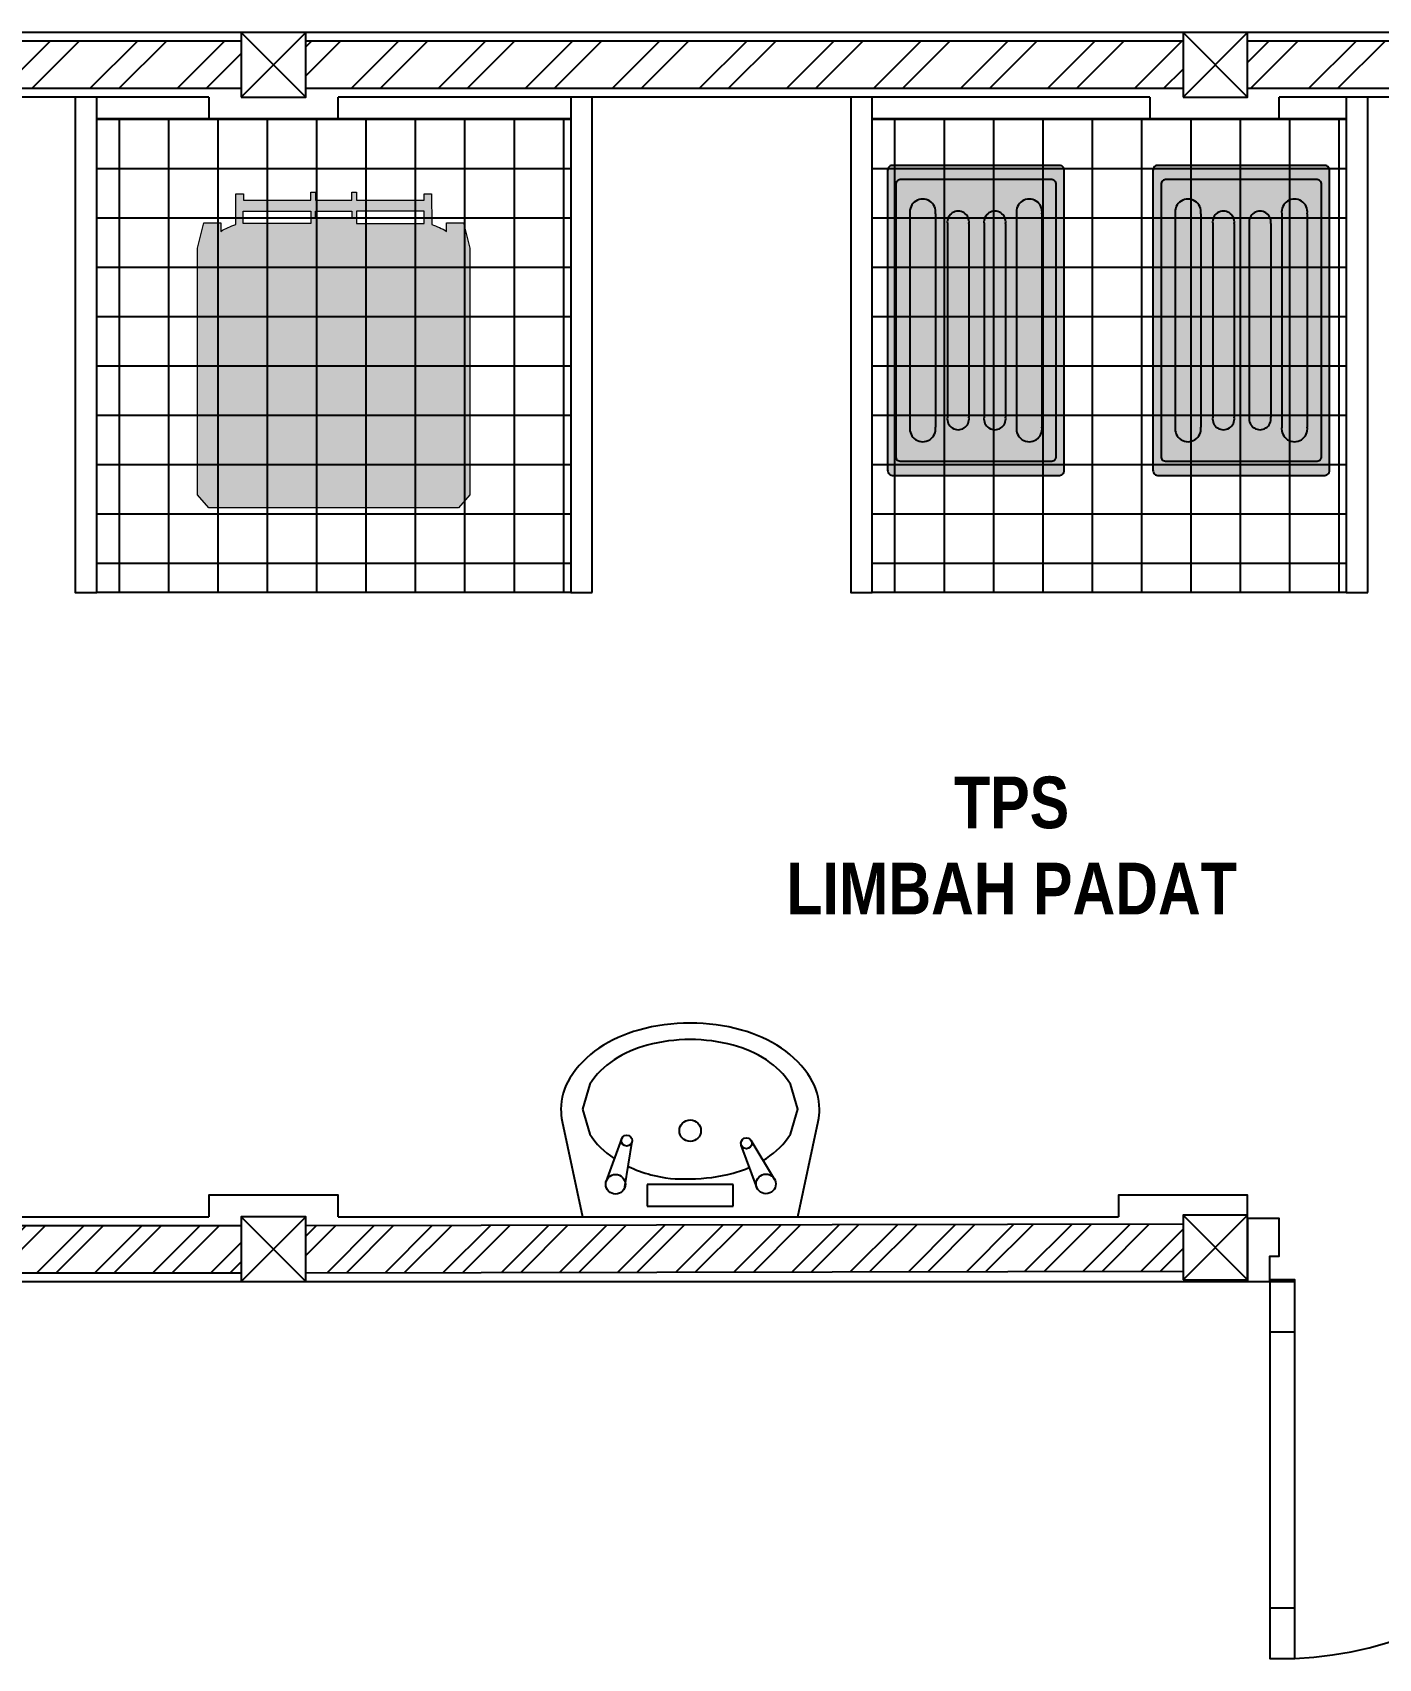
# Model space of a CAD drawing. Header units: millimetres. Extents: x -10849 to 51582, y -14593 to 28921.
# Drawn here: x 5558 to 8682, y 15109 to 18884 of the extents above; entities that cross this region are included whole.
import ezdxf

# ---------------------------------------------------------------- set-up
doc = ezdxf.new("R2010")
doc.units = ezdxf.units.MM
doc.layers.add('001_Dark_1 10', color=7, linetype='Continuous', lineweight=0)
doc.layers.add('A-Glaz', color=92, linetype='Continuous')
doc.styles.add('DIM', font='', dxfattribs={"height": 100})
doc.styles.get('DIM').set_extended_font_data('VNI-Helve-Condense')
pattern_1 = [(45, (-13432.23, 14785.16), (-67.35192, 67.35192), []), (45, (-13387.33, 14785.16), (-67.35192, 67.35192), [])]

# ---------------------------------------------------------------- blocks, each defined once
blk = doc.blocks.new('A$C60F95712')
for p, q in [((0.05, 0.45), (0.003, 0.2283)), ((0.55, 0.45), (0.05, 0.45)), ((0.4, 0.425), (0.2, 0.425)), ((0.2, 0.425), (0.2, 0.375)), ((0.4, 0.375), (0.4, 0.425)), ((0.597, 0.2283), (0.55, 0.45)), ((0.1448, 0.3831), (0.1814, 0.2836)), ((0.4514, 0.3804), (0.4348, 0.2751)), ((0.1035, 0.3639), (0.1588, 0.2727)), ((0.2, 0.375), (0.4, 0.375)), ((0.4953, 0.3684), (0.459, 0.2688))]:
    blk.add_line(p, q)
for points in [[(0.4439, 0.3328, 0.046779), (0.3911, 0.3524, 0.080145), (0.3, 0.3617, 0.065516), (0.2003, 0.3485, 0.037125), (0.1623, 0.3353, 0.107176)], [(0.1307, 0.319, 0.008163), (0.1232, 0.3143, 0.107176), (0.0669, 0.2578), (0.05, 0.2), (0.0669, 0.1422, 0.107176), (0.1232, 0.0857, 0.078233), (0.2003, 0.0515, 0.065516), (0.3, 0.0383, 0.065516), (0.3997, 0.0515, 0.078233), (0.4768, 0.0857, 0.107176), (0.5331, 0.1422), (0.55, 0.2)], [(0.55, 0.2), (0.5331, 0.2578, 0.107176), (0.4768, 0.3143, 0.000976), (0.4758, 0.3149, 0.080145)]]:
    blk.add_lwpolyline(points, format="xyb")
for centre, radius in [((0.1241, 0.3735), 0.0228), ((0.4733, 0.3744), 0.0228), ((0.1696, 0.2793), 0.0126), ((0.3, 0.25), 0.025), ((0.4472, 0.2731), 0.0126)]:
    blk.add_circle(centre, radius)
for centre, radius, start, end in [((0.1362, 0.2), 0.1362, 168.024, 180), ((0.4638, 0.2), 0.1362, 0, 11.976), ((0.1362, 0.2), 0.1362, 180, 211.8535), ((0.4638, 0.2), 0.1362, 328.1465, 0), ((0.2147, 0.2488), 0.2286, 211.8535, 236.3099), ((0.3853, 0.2488), 0.2286, 303.6901, 328.1465), ((0.2662, 0.3261), 0.3215, 236.3099, 254.5629), ((0.3338, 0.3261), 0.3215, 285.4371, 303.6901), ((0.3, 0.4484), 0.4484, 254.5629, 270), ((0.3, 0.4484), 0.4484, 270, 285.4371)]:
    blk.add_arc(centre, radius, start, end)

msp = doc.modelspace()

# ---------------------------------------------------------------- hatches: boundary and pattern name
h = msp.add_hatch()
h.set_pattern_fill('ANSI32', color=256, scale=15)
h.set_pattern_definition([(45, (-13432.23, 14785.16), (-101.0279, 101.0279), []), (45, (-13364.88, 14785.16), (-101.0279, 101.0279), [])])
h.paths.add_polyline_path([(10506.6, 18864.3), (8378.3, 18864.3), (8378.3, 18754.3), (10506.6, 18754.3)])
h.paths.add_polyline_path([(8228.3, 18864.3), (6192, 18864.3), (6192, 18754.3), (8228.3, 18754.3)])
h.paths.add_polyline_path([(6042, 18864.3), (4692, 18864.3), (4692, 18754.3), (6042, 18754.3)])
h.paths.add_polyline_path([(4542, 18864.3), (4006.6, 18864.3), (4006.6, 18754.3), (4542, 18754.3)])
h.paths.add_polyline_path([(3856.6, 18864.3), (2256.6, 18864.3), (2256.6, 18754.3), (3856.6, 18754.3)])
at = {"true_color": 0x939598}
h = msp.add_hatch(dxfattribs=at)
h.set_pattern_fill('ANSI37', color=252, scale=916.692695, angle=45)
h.set_pattern_definition([(90, (-3522.12, 20287.45), (-114.5866, 0), []), (180, (-3522.12, 20287.45), (-7e-15, -114.5866), [])])
h.paths.add_polyline_path([(5706.9, 18684.3), (5706.9, 17584.3), (6806.9, 17584.3), (6806.9, 18684.3)])
h = msp.add_hatch(dxfattribs=at)
h.set_pattern_fill('ANSI37', color=252, scale=916.692695, angle=45)
h.set_pattern_definition([(90, (-1721.87, 20287.45), (-114.5866, 0), []), (180, (-1721.87, 20287.45), (-7e-15, -114.5866), [])])
h.paths.add_polyline_path([(7507.1, 18684.3), (7507.1, 17584.3), (8607.2, 17584.3), (8607.2, 18684.3)])
h = msp.add_hatch(color=3)
h.dxf.hatch_style = 1
h.paths.add_polyline_path([(7952.7, 18564.5, 0.445268), (7939.1, 18575.8), (7552.9, 18575.8, 0.383826), (7542.7, 18563.6), (7542.7, 17867.1, 0.44328), (7556.3, 17855.8), (7942.5, 17855.8, 0.385733), (7952.7, 17868.1)])
h.paths.add_polyline_path([(7924.6, 17889, 0.385733), (7933.8, 17900.2), (7933.8, 18532.5, 0.445268), (7921.5, 18542.7), (7570.8, 18542.7, 0.383826), (7561.6, 18531.6), (7561.6, 17899.2, 0.44328), (7573.9, 17889)], flags=16)
h.paths.add_polyline_path([(7841.7, 18463.5, -1), (7900.9, 18471.8), (7900.9, 17968.1, -1), (7841.7, 17959.8)], flags=0)
h.paths.add_polyline_path([(7816.5, 17990.9, -1), (7766.4, 17983.8), (7766.4, 18440.8, -1), (7816.5, 18447.8)], flags=0)
h.paths.add_polyline_path([(7681.4, 17983.8), (7681.4, 18440.8, -1), (7731.5, 18447.8), (7731.5, 17990.9, -1)], flags=0)
h.paths.add_polyline_path([(7653.7, 17968.1), (7653.7, 18463.5), (7594.5, 18463.5), (7594.5, 17959.8, 1)], flags=0)
h = msp.add_hatch(color=3)
h.dxf.hatch_style = 1
h.paths.add_polyline_path([(8568.5, 18564.5, 0.445268), (8554.9, 18575.8), (8168.7, 18575.8, 0.383826), (8158.5, 18563.6), (8158.5, 17867.1, 0.44328), (8172.1, 17855.8), (8558.3, 17855.8, 0.385733), (8568.5, 17868.1)])
h.paths.add_polyline_path([(8540.4, 17889, 0.385733), (8549.6, 17900.2), (8549.6, 18532.5, 0.445268), (8537.3, 18542.7), (8186.6, 18542.7, 0.383826), (8177.3, 18531.6), (8177.3, 17899.2, 0.44328), (8189.7, 17889)], flags=16)
h.paths.add_polyline_path([(8457.5, 18463.5, -1), (8516.7, 18471.8), (8516.7, 17968.1, -1), (8457.5, 17959.8)], flags=0)
h.paths.add_polyline_path([(8432.3, 17990.9, -1), (8382.2, 17983.8), (8382.2, 18440.8, -1), (8432.3, 18447.8)], flags=0)
h.paths.add_polyline_path([(8297.2, 17983.8), (8297.2, 18440.8, -1), (8347.2, 18447.8), (8347.2, 17990.9, -1)], flags=0)
h.paths.add_polyline_path([(8269.4, 17968.1), (8269.4, 18463.5), (8210.3, 18463.5), (8210.3, 17959.8, 1)], flags=0)
h = msp.add_hatch(color=3)
h.dxf.hatch_style = 1
h.paths.add_polyline_path([(7924.6, 17889, 0.385733), (7933.8, 17900.2), (7933.8, 18532.5, 0.445268), (7921.5, 18542.7), (7570.8, 18542.7, 0.383826), (7561.6, 18531.6), (7561.6, 17899.2, 0.44328), (7573.9, 17889)])
h.paths.add_polyline_path([(7731.5, 17990.9, -1), (7681.4, 17983.8), (7681.4, 18440.8, -1), (7731.5, 18447.8)], flags=16)
h.paths.add_polyline_path([(7766.4, 18440.8, -1), (7816.5, 18447.8), (7816.5, 17990.9, -1), (7766.4, 17983.8)], flags=16)
h.paths.add_polyline_path([(7594.5, 17959.8, 1), (7653.7, 17968.1), (7653.7, 18463.5), (7594.5, 18463.5)], flags=16)
h.paths.add_polyline_path([(7841.7, 18463.5, -1), (7900.9, 18471.8), (7900.9, 17968.1, -1), (7841.7, 17959.8)], flags=16)
h = msp.add_hatch(color=3)
h.dxf.hatch_style = 1
h.paths.add_polyline_path([(8540.4, 17889, 0.385733), (8549.6, 17900.2), (8549.6, 18532.5, 0.445268), (8537.3, 18542.7), (8186.6, 18542.7, 0.383826), (8177.3, 18531.6), (8177.3, 17899.2, 0.44328), (8189.7, 17889)])
h.paths.add_polyline_path([(8347.2, 17990.9, -1), (8297.2, 17983.8), (8297.2, 18440.8, -1), (8347.2, 18447.8)], flags=16)
h.paths.add_polyline_path([(8382.2, 18440.8, -1), (8432.3, 18447.8), (8432.3, 17990.9, -1), (8382.2, 17983.8)], flags=16)
h.paths.add_polyline_path([(8210.3, 17959.8, 1), (8269.4, 17968.1), (8269.4, 18463.5), (8210.3, 18463.5)], flags=16)
h.paths.add_polyline_path([(8457.5, 18463.5, -1), (8516.7, 18471.8), (8516.7, 17968.1, -1), (8457.5, 17959.8)], flags=16)
at = {"true_color": 0x139b48}
h = msp.add_hatch(color=114, dxfattribs=at)
h.dxf.hatch_style = 1
h.paths.add_polyline_path([(6572.8, 18383.5), (6558.3, 18442), (6518.6, 18442), (6518.8, 18422.6, 0.065352), (6484.3, 18438.3), (6483.8, 18509.7), (6475.3, 18509.7), (6466.7, 18509.7), (6466.7, 18495.3), (6309.8, 18495.3), (6309.8, 18513.4), (6299.1, 18513.4), (6299.1, 18495.3), (6256.9, 18495.3), (6214.7, 18495.3), (6214.7, 18513.4), (6204, 18513.4), (6204, 18495.3), (6047.1, 18495.3), (6047.1, 18509.7), (6038.5, 18509.7), (6030, 18509.7), (6029.5, 18438.3, 0.065352), (5995, 18422.6), (5995.2, 18442), (5955.5, 18442), (5941, 18383.5), (5940.7, 17811.1), (5967.1, 17780.7), (6256.9, 17780.7), (6546.7, 17780.7), (6573.1, 17811.1)])
h.paths.add_polyline_path([(6309.8, 18440.8), (6309.8, 18469.8), (6466.7, 18469.8), (6466.7, 18440.8)], flags=16)
h.paths.add_polyline_path([(6299.1, 18453.9), (6256.9, 18453.9), (6214.7, 18453.9), (6214.7, 18469.8), (6256.9, 18469.8), (6299.1, 18469.8)], flags=16)
h.paths.add_polyline_path([(6204, 18440.8), (6047.1, 18440.8), (6047.1, 18469.8), (6204, 18469.8)], flags=16)
at = {"true_color": 0xffffff}
h = msp.add_hatch(color=7, dxfattribs=at)
h.dxf.hatch_style = 1
h.paths.add_polyline_path([(7900.9, 18463.5, 1.150911), (7841.7, 18463.5), (7841.7, 17968.1, 1.150911), (7900.9, 17968.1)])
h.paths.add_polyline_path([(7766.4, 17990.9, 1.150911), (7816.5, 17990.9), (7816.5, 18440.8, 1.150911), (7766.4, 18440.8)])
h.paths.add_polyline_path([(7731.5, 18440.8, 1.150911), (7681.4, 18440.8), (7681.4, 17990.9, 1.150911), (7731.5, 17990.9)])
h.paths.add_polyline_path([(7594.5, 17968.1, 1.150911), (7653.7, 17968.1), (7653.7, 18463.5, 1.150911), (7594.5, 18463.5)])
h = msp.add_hatch(color=7, dxfattribs=at)
h.dxf.hatch_style = 1
h.paths.add_polyline_path([(8516.7, 18463.5, 1.150911), (8457.5, 18463.5), (8457.5, 17968.1, 1.150911), (8516.7, 17968.1)])
h.paths.add_polyline_path([(8382.2, 17990.9, 1.150911), (8432.3, 17990.9), (8432.3, 18440.8, 1.150911), (8382.2, 18440.8)])
h.paths.add_polyline_path([(8347.2, 18440.8, 1.150911), (8297.2, 18440.8), (8297.2, 17990.9, 1.150911), (8347.2, 17990.9)])
h.paths.add_polyline_path([(8210.3, 17968.1, 1.150911), (8269.4, 17968.1), (8269.4, 18463.5, 1.150911), (8210.3, 18463.5)])
h = msp.add_hatch()
h.set_pattern_fill('ANSI32', color=256, scale=10)
h.set_pattern_definition(pattern_1)
h.paths.add_polyline_path([(6042, 16114.3), (4692, 16114.3), (4692, 16004.3), (6042, 16004.3)])
h.paths.add_polyline_path([(4542, 16114.3), (4006.6, 16114.3), (4006.6, 16004.3), (4542, 16004.3)])
h.paths.add_polyline_path([(3856.6, 16114.3), (3581.6, 16114.3), (3581.6, 16004.3), (3856.6, 16004.3)])
h.paths.add_polyline_path([(2531.7, 16114.3), (2256.6, 16114.3), (2256.6, 16004.3), (2531.7, 16004.3)])
h = msp.add_hatch()
h.set_pattern_fill('ANSI32', color=256, scale=10)
h.set_pattern_definition(pattern_1)
h.paths.add_polyline_path([(8228.3, 16117.8), (6192, 16114.3), (6192, 16004.3), (8228.3, 16007.8)])
h.paths.add_polyline_path([(10506.6, 16114.3), (10326.6, 16114.3), (10326.6, 16004.3), (10506.6, 16004.3)])

# ---------------------------------------------------------------- linework, layer by layer
at = {"color": 240, "true_color": 0xed1f24}
for points in [[(10326.6, 15984.3), (10656.6, 15984.3), (10656.6, 18884.3), (3856.6, 18884.3)], [(6192, 18884.3), (6042, 18734.3)], [(6042, 18884.3), (6192, 18734.3)], [(8378.3, 18884.3), (8228.3, 18734.3)], [(8228.3, 18884.3), (8378.3, 18734.3)], [(5967, 18734.3), (4767, 18734.3)], [(5967, 18734.3), (5967, 18684.3), (6267, 18684.3), (6267, 18734.3)], [(8151.5, 18734.3), (6267, 18734.3)], [(8151.5, 18734.3), (8151.5, 18684.3), (8451.5, 18684.3), (8451.5, 18734.3)], [(10326.6, 18734.3), (8451.5, 18734.3)], [(6267, 16134.3), (6267, 16184.3), (5967, 16184.3), (5967, 16134.3)], [(8378.3, 16130.7), (8378.3, 16184.3), (8078.3, 16184.3), (8078.3, 16134.3)], [(4767, 16134.3), (5967, 16134.3)], [(6192, 16134.3), (6042, 15984.3)], [(6042, 16134.3), (6192, 15984.3)], [(6267, 16134.3), (8078.3, 16134.3)], [(8378.3, 16137.8), (8228.3, 15987.8)], [(8228.3, 16137.8), (8378.3, 15987.8)], [(3856.6, 15984.3), (8487, 15984.3)]]:
    msp.add_lwpolyline(points, dxfattribs=at)
for points in [[(6042, 18734.3), (6192, 18734.3), (6192, 18884.3), (6042, 18884.3)], [(8228.3, 18734.3), (8378.3, 18734.3), (8378.3, 18884.3), (8228.3, 18884.3)], [(6042, 15984.3), (6192, 15984.3), (6192, 16134.3), (6042, 16134.3)], [(8228.3, 15987.8), (8378.3, 15987.8), (8378.3, 16137.8), (8228.3, 16137.8)]]:
    msp.add_lwpolyline(points, close=True, dxfattribs=at)
for points in [[(6042, 18864.3), (4692, 18864.3)], [(8228.3, 18864.3), (6192, 18864.3)], [(10506.6, 18864.3), (8378.3, 18864.3)], [(6042, 18754.3), (4692, 18754.3)], [(5706.9, 17584.3), (5706.9, 18734.3), (5656.9, 18734.3), (5656.9, 17584.3), (5706.9, 17584.3)], [(8228.3, 18754.3), (6192, 18754.3)], [(6856.9, 17584.3), (6856.9, 18734.3), (6806.9, 18734.3), (6806.9, 17584.3), (6856.9, 17584.3)], [(7507.1, 17584.3), (7507.1, 18734.3), (7457.1, 18734.3), (7457.1, 17584.3), (7507.1, 17584.3)], [(10506.6, 18754.3), (8378.3, 18754.3)], [(8657.2, 17584.3), (8657.2, 18734.3), (8607.2, 18734.3), (8607.2, 17584.3), (8657.2, 17584.3)], [(7942.5, 18575.8), (7552.9, 18575.8)], [(8558.3, 18575.8), (8168.7, 18575.8)], [(7542.7, 18564.5), (7542.7, 17867.1)], [(7924.6, 18542.7), (7570.8, 18542.7)], [(7924.6, 18542.7), (7570.8, 18542.7)], [(7952.7, 17867.1), (7952.7, 18564.5)], [(8158.5, 18564.5), (8158.5, 17867.1)], [(8540.4, 18542.7), (8186.6, 18542.7)], [(8540.4, 18542.7), (8186.6, 18542.7)], [(8568.5, 17867.1), (8568.5, 18564.5)], [(7561.6, 18532.5), (7561.6, 17899.2)], [(7561.6, 18532.5), (7561.6, 17899.2)], [(7933.8, 17899.2), (7933.8, 18532.5)], [(7933.8, 17899.2), (7933.8, 18532.5)], [(8177.3, 18532.5), (8177.3, 17899.2)], [(8177.3, 18532.5), (8177.3, 17899.2)], [(8549.6, 17899.2), (8549.6, 18532.5)], [(8549.6, 17899.2), (8549.6, 18532.5)], [(7594.5, 18463.5), (7594.5, 17968.1)], [(7653.7, 18463.5), (7653.7, 17968.1)], [(7841.7, 18463.5), (7841.7, 17968.1)], [(7900.9, 18463.5), (7900.9, 17968.1)], [(8210.3, 18463.5), (8210.3, 17968.1)], [(8269.4, 18463.5), (8269.4, 17968.1)], [(8457.5, 18463.5), (8457.5, 17968.1)], [(8516.7, 18463.5), (8516.7, 17968.1)], [(7681.4, 18440.8), (7681.4, 17990.9)], [(7731.5, 18440.8), (7731.5, 17990.9)], [(7766.4, 18440.8), (7766.4, 17990.9)], [(7816.5, 18440.8), (7816.5, 17990.9)], [(8297.2, 18440.8), (8297.2, 17990.9)], [(8347.2, 18440.8), (8347.2, 17990.9)], [(8382.2, 18440.8), (8382.2, 17990.9)], [(8432.3, 18440.8), (8432.3, 17990.9)], [(7570.8, 17889), (7924.6, 17889)], [(7570.8, 17889), (7924.6, 17889)], [(8186.6, 17889), (8540.4, 17889)], [(8186.6, 17889), (8540.4, 17889)], [(7552.9, 17855.8), (7942.5, 17855.8)], [(8168.7, 17855.8), (8558.3, 17855.8)], [(4692, 16114.3), (6042, 16114.3)], [(6191.9, 16114.3), (8228.2, 16117.8)], [(4692, 16004.3), (6042, 16004.3)], [(6192.1, 16004.3), (8228.3, 16007.8)]]:
    msp.add_lwpolyline(points)
at = {"color": 252, "true_color": 0x939598}
for points in [[(5706.9, 18684.3), (6806.9, 18684.3), (6806.9, 17584.3), (5706.9, 17584.3), (5706.9, 18684.3), (5706.9, 18684.3)], [(7507.1, 18684.3), (8607.2, 18684.3), (8607.2, 17584.3), (7507.1, 17584.3), (7507.1, 18684.3), (7507.1, 18684.3)]]:
    msp.add_lwpolyline(points, dxfattribs=at)
at = {"color": 5}
for points in [[(8429.5, 15984.3), (8429.5, 16042.9), (8451.5, 16042.9), (8451.5, 16130.7), (8378.3, 16130.7), (8378.3, 15984.3), (8429.5, 15984.3)], [(8429.5, 15987.8), (8429.5, 15108.8), (8488.1, 15108.8), (8488.1, 15987.8), (8429.5, 15987.8)], [(8429.5, 15984.3), (8429.5, 15925.7), (8429.5, 15867.1), (8488.1, 15867.1), (8488.1, 15984.3), (8429.5, 15984.3)], [(8429.5, 15226), (8429.5, 15167.4), (8429.5, 15108.8), (8488.1, 15108.8), (8488.1, 15226), (8429.5, 15226)]]:
    msp.add_lwpolyline(points, dxfattribs=at)
for centre, radius, start, end in [((7554.6, 18564), 11.9, 81.7762, 182.2162), ((7940.8, 18564), 11.9, 357.7838, 98.2238), ((8170.4, 18564), 11.9, 81.7762, 182.2162), ((8556.6, 18564), 11.9, 357.7838, 98.2238), ((7572.4, 18532), 10.8, 81.7762, 182.2162), ((7572.4, 18532), 10.8, 81.7762, 182.2162), ((7923, 18532), 10.8, 357.7838, 98.2238), ((7923, 18532), 10.8, 357.7838, 98.2238), ((8188.1, 18532), 10.8, 81.7762, 182.2162), ((8188.1, 18532), 10.8, 81.7762, 182.2162), ((8538.8, 18532), 10.8, 357.7838, 98.2238), ((8538.8, 18532), 10.8, 357.7838, 98.2238), ((7624.1, 18467.7), 29.9, 351.9733, 188.0267), ((7706.4, 18444.3), 25.3, 351.9733, 188.0267), ((7791.5, 18444.3), 25.3, 351.9733, 188.0267), ((7871.3, 18467.7), 29.9, 351.9733, 188.0267), ((8239.9, 18467.7), 29.9, 351.9733, 188.0267), ((8322.2, 18444.3), 25.3, 351.9733, 188.0267), ((8407.2, 18444.3), 25.3, 351.9733, 188.0267), ((8487.1, 18467.7), 29.9, 351.9733, 188.0267), ((7706.4, 17987.3), 25.3, 171.9733, 8.0267), ((7791.5, 17987.3), 25.3, 171.9733, 8.0267), ((8322.2, 17987.3), 25.3, 171.9733, 8.0267), ((8407.2, 17987.3), 25.3, 171.9733, 8.0267), ((7624.1, 17964), 29.9, 171.9733, 8.0267), ((7871.3, 17964), 29.9, 171.9733, 8.0267), ((8239.9, 17964), 29.9, 171.9733, 8.0267), ((8487.1, 17964), 29.9, 171.9733, 8.0267), ((7572.3, 17899.7), 10.8, 177.7838, 278.2238), ((7572.3, 17899.7), 10.8, 177.7838, 278.2238), ((7923, 17899.7), 10.8, 261.7762, 2.2162), ((7923, 17899.7), 10.8, 261.7762, 2.2162), ((8188.1, 17899.7), 10.8, 177.7838, 278.2238), ((8188.1, 17899.7), 10.8, 177.7838, 278.2238), ((8538.8, 17899.7), 10.8, 261.7762, 2.2162), ((8538.8, 17899.7), 10.8, 261.7762, 2.2162), ((7554.6, 17867.6), 11.9, 177.7838, 278.2238), ((7940.8, 17867.6), 11.9, 261.7762, 2.2162), ((8170.4, 17867.6), 11.9, 177.7838, 278.2238), ((8556.6, 17867.6), 11.9, 261.7762, 2.2162)]:
    msp.add_arc(centre, radius, start, end)
at = {"color": 251, "true_color": 0x636466}
msp.add_arc((8443.5, 16017.1), 909.4, 272.8097, 358.1543, dxfattribs=at)
at = {"layer": '001_Dark_1 10'}
msp.add_lwpolyline([(6309.8, 18513.4), (6309.8, 18495.3), (6466.7, 18495.3), (6466.7, 18509.7), (6475.3, 18509.7), (6483.8, 18509.7), (6484.3, 18438.3, -0.065352), (6518.8, 18422.6), (6518.6, 18442), (6558.3, 18442), (6572.8, 18383.5), (6573.1, 17811.1), (6546.7, 17780.7), (6256.9, 17780.7), (5967.1, 17780.7), (5940.7, 17811.1), (5941, 18383.5), (5955.5, 18442), (5995.2, 18442), (5995, 18422.6, -0.065352), (6029.5, 18438.3), (6030, 18509.7), (6038.5, 18509.7), (6047.1, 18509.7), (6047.1, 18495.3), (6204, 18495.3), (6204, 18513.4), (6214.7, 18513.4), (6214.7, 18495.3), (6256.9, 18495.3), (6299.1, 18495.3), (6299.1, 18513.4)], format="xyb", close=True, dxfattribs=at)
for points in [[(6203.8, 18440.8), (6046.9, 18440.8), (6046.9, 18469.8), (6203.8, 18469.8), (6203.8, 18440.8)], [(6309.6, 18440.8), (6466.5, 18440.8), (6466.5, 18469.8), (6309.6, 18469.8), (6309.6, 18440.8)]]:
    msp.add_lwpolyline(points, dxfattribs=at)
msp.add_lwpolyline([(6214.5, 18454), (6214.5, 18469.8), (6256.7, 18469.8), (6298.9, 18469.8), (6298.9, 18454), (6256.7, 18454)], close=True, dxfattribs=at)
msp.add_lwpolyline([(6214.5, 18454), (6214.5, 18469.8), (6256.7, 18469.8), (6298.9, 18469.8), (6298.9, 18454), (6256.7, 18454)], close=True, dxfattribs=at)

# ---------------------------------------------------------------- block references
at = {"color": 7, "xscale": 1000, "yscale": 1000, "zscale": 1000, "rotation": 180}
msp.add_blockref('A$C60F95712', (7384.3, 16584.3), dxfattribs=at)

# ---------------------------------------------------------------- texts
at = {"layer": 'A-Glaz', "insert": (7037.9, 17156.6), "char_height": 120, "attachment_point": 1, "style": 'DIM'}
msp.add_mtext_dynamic_manual_height_columns('\\pxqc;{\\fVNI-Helve-Condense|b1|i0|c0|p2;TPS \\PLIMBAH PADAT}', width=1585.031, gutter_width=12.5, heights=[0], dxfattribs=at)

doc.saveas('drawing.dxf')
